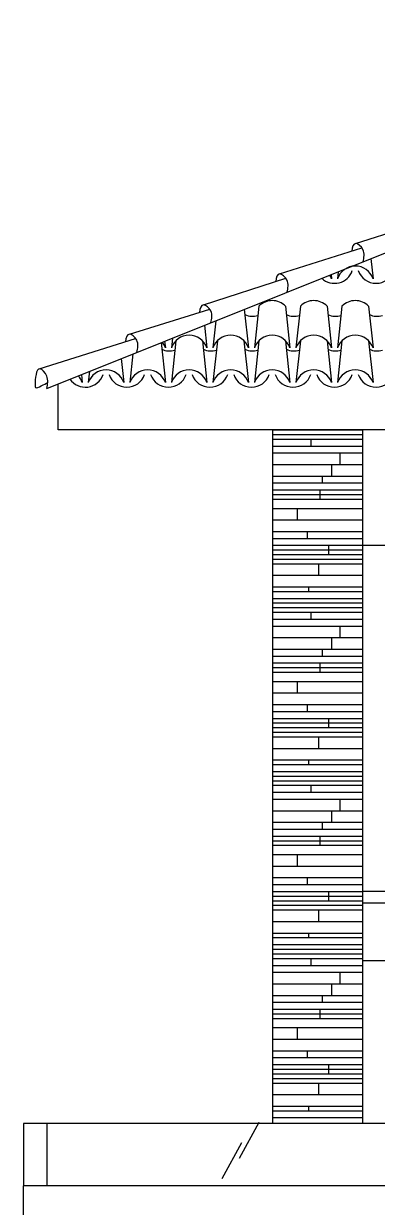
# Model space of a CAD drawing. Header units: millimetres. Extents: x -4228 to 27092, y -6721 to 984.
# Drawn here: x 5497 to 5651, y -6299 to -5786 of the extents above; entities that cross this region are included whole.
import ezdxf

# ---------------------------------------------------------------- set-up
doc = ezdxf.new("R2010")
doc.units = ezdxf.units.MM
doc.header["$LTSCALE"] = 50
for name, color, linetype in [('cobertura', 2, 'Continuous'), ('esquadrias', 3, 'Continuous'), ('guardacorpo', 2, 'Continuous'), ('PAREDES3', 2, 'Continuous'), ('pedras', 2, 'Continuous'), ('PENA24', 24, 'Continuous'), ('PENA_01', 3, 'Continuous'), ('telhas', 3, 'Continuous')]:
    doc.layers.add(name, color=color, linetype=linetype)

msp = doc.modelspace()

# ---------------------------------------------------------------- linework, layer by layer
at = {"layer": 'cobertura', "color": 3, "linetype": 'Continuous', "lineweight": 30}
for p, q in [((5512.44, -5961.96), (5512.44, -5941.96)), ((6022.44, -5961.96), (5512.44, -5961.96))]:
    msp.add_line(p, q, dxfattribs=at)
at = {"layer": 'esquadrias', "color": 7, "linetype": 'Continuous', "lineweight": 30}
for p, q in [((5894.89, -6262.46), (5497.44, -6262.46)), ((5497.44, -6262.46), (5497.44, -6289.46))]:
    msp.add_line(p, q, dxfattribs=at)
at = {"layer": 'esquadrias', "linetype": 'Continuous', "lineweight": 30}
msp.add_line((5507.44, -6262.46), (5507.44, -6289.46), dxfattribs=at)
at = {"layer": 'guardacorpo', "color": 3, "linetype": 'Continuous', "lineweight": 30}
for p, q in [((5997.44, -6161.96), (5644.44, -6161.96)), ((5997.44, -6166.96), (5644.44, -6166.96))]:
    msp.add_line(p, q, dxfattribs=at)
at = {"layer": 'PAREDES3', "color": 3, "linetype": 'Continuous', "lineweight": 30}
for p, q in [((5605.44, -6262.46), (5605.44, -5961.96)), ((5644.44, -6262.46), (5644.44, -5961.96)), ((5644.44, -6011.96), (5997.44, -6011.96)), ((6071.14, -6191.96), (5644.44, -6191.96)), ((5497.44, -6596.96), (5497.44, -6289.46)), ((5827.39, -6289.46), (5497.44, -6289.46))]:
    msp.add_line(p, q, dxfattribs=at)
at = {"layer": 'pedras', "color": 53, "linetype": 'Continuous', "lineweight": 30}
for p, q in [((5605.44, -5961.96), (5644.44, -5961.96)), ((5605.44, -5963.96), (5644.44, -5963.96)), ((5605.44, -5965.96), (5644.44, -5965.96)), ((5605.44, -5968.96), (5644.44, -5968.96)), ((5621.97, -5968.96), (5621.97, -5965.96)), ((5605.44, -5971.96), (5644.44, -5971.96)), ((5634.64, -5976.96), (5634.64, -5971.96)), ((5605.44, -5976.96), (5644.44, -5976.96)), ((5631.02, -5981.96), (5631.02, -5976.96)), ((5605.44, -5981.96), (5644.44, -5981.96)), ((5626.88, -5984.96), (5626.88, -5981.96)), ((5605.44, -5984.96), (5644.44, -5984.96)), ((5605.44, -5987.96), (5644.44, -5987.96)), ((5605.44, -5989.96), (5644.44, -5989.96)), ((5625.85, -5991.96), (5625.85, -5987.96)), ((5605.44, -5991.96), (5644.44, -5991.96)), ((5605.44, -5995.96), (5644.44, -5995.96)), ((5616.03, -6000.96), (5616.03, -5995.96)), ((5605.44, -6000.96), (5644.44, -6000.96)), ((5605.44, -6005.96), (5644.44, -6005.96)), ((5605.44, -6008.96), (5644.44, -6008.96)), ((5620.42, -6008.96), (5620.42, -6005.96)), ((5605.44, -6011.96), (5644.44, -6011.96)), ((5605.44, -6013.96), (5644.44, -6013.96)), ((5629.72, -6015.96), (5629.72, -6011.96)), ((5605.44, -6015.96), (5644.44, -6015.96)), ((5605.44, -6017.96), (5644.44, -6017.96)), ((5605.44, -6019.96), (5644.44, -6019.96)), ((5625.33, -6024.96), (5625.33, -6019.96)), ((5605.44, -6024.96), (5644.44, -6024.96)), ((5605.44, -6029.96), (5644.44, -6029.96)), ((5620.94, -6031.96), (5620.94, -6029.96)), ((5605.44, -6031.96), (5644.44, -6031.96)), ((5605.44, -6034.96), (5644.44, -6034.96)), ((5605.44, -6036.96), (5644.44, -6036.96)), ((5605.44, -6038.96), (5644.44, -6038.96)), ((5605.44, -6040.96), (5644.44, -6040.96)), ((5621.97, -6043.96), (5621.97, -6040.96)), ((5605.44, -6043.96), (5644.44, -6043.96)), ((5605.44, -6046.96), (5644.44, -6046.96)), ((5634.64, -6051.96), (5634.64, -6046.96)), ((5605.44, -6051.96), (5644.44, -6051.96)), ((5631.02, -6056.96), (5631.02, -6051.96)), ((5605.44, -6056.96), (5644.44, -6056.96)), ((5605.44, -6059.96), (5644.44, -6059.96)), ((5626.88, -6059.96), (5626.88, -6056.96)), ((5605.44, -6062.96), (5644.44, -6062.96)), ((5605.44, -6064.96), (5644.44, -6064.96)), ((5605.44, -6066.96), (5644.44, -6066.96)), ((5625.85, -6066.96), (5625.85, -6062.96)), ((5605.44, -6070.96), (5644.44, -6070.96)), ((5616.03, -6075.96), (5616.03, -6070.96)), ((5605.44, -6075.96), (5644.44, -6075.96)), ((5605.44, -6080.96), (5644.44, -6080.96)), ((5620.42, -6083.96), (5620.42, -6080.96)), ((5605.44, -6083.96), (5644.44, -6083.96)), ((5605.44, -6086.96), (5644.44, -6086.96)), ((5629.72, -6090.96), (5629.72, -6086.96)), ((5605.44, -6088.96), (5644.44, -6088.96)), ((5605.44, -6090.96), (5644.44, -6090.96)), ((5605.44, -6092.96), (5644.44, -6092.96)), ((5605.44, -6094.96), (5644.44, -6094.96)), ((5625.33, -6099.96), (5625.33, -6094.96)), ((5605.44, -6099.96), (5644.44, -6099.96)), ((5605.44, -6104.96), (5644.44, -6104.96)), ((5605.44, -6106.96), (5644.44, -6106.96)), ((5620.94, -6106.96), (5620.94, -6104.96)), ((5605.44, -6109.96), (5644.44, -6109.96)), ((5605.44, -6111.96), (5644.44, -6111.96)), ((5605.44, -6113.96), (5644.44, -6113.96)), ((5605.44, -6115.96), (5644.44, -6115.96)), ((5621.97, -6118.96), (5621.97, -6115.96)), ((5605.44, -6118.96), (5644.44, -6118.96)), ((5605.44, -6121.96), (5644.44, -6121.96)), ((5634.64, -6126.96), (5634.64, -6121.96)), ((5605.44, -6126.96), (5644.44, -6126.96)), ((5631.02, -6131.96), (5631.02, -6126.96)), ((5605.44, -6131.96), (5644.44, -6131.96)), ((5626.88, -6134.96), (5626.88, -6131.96)), ((5605.44, -6134.96), (5644.44, -6134.96)), ((5605.44, -6137.96), (5644.44, -6137.96)), ((5625.85, -6141.96), (5625.85, -6137.96)), ((5605.44, -6139.96), (5644.44, -6139.96)), ((5605.44, -6141.96), (5644.44, -6141.96)), ((5605.44, -6145.96), (5644.44, -6145.96)), ((5616.03, -6150.96), (5616.03, -6145.96)), ((5605.44, -6150.96), (5644.44, -6150.96)), ((5605.44, -6155.96), (5644.44, -6155.96)), ((5605.44, -6158.96), (5644.44, -6158.96)), ((5620.42, -6158.96), (5620.42, -6155.96)), ((5605.44, -6161.96), (5644.44, -6161.96)), ((5605.44, -6163.96), (5644.44, -6163.96)), ((5629.72, -6165.96), (5629.72, -6161.96)), ((5605.44, -6165.96), (5644.44, -6165.96)), ((5605.44, -6167.96), (5644.44, -6167.96)), ((5605.44, -6169.96), (5644.44, -6169.96)), ((5625.33, -6174.96), (5625.33, -6169.96)), ((5605.44, -6174.96), (5644.44, -6174.96)), ((5605.44, -6179.96), (5644.44, -6179.96)), ((5605.44, -6181.96), (5644.44, -6181.96)), ((5620.94, -6181.96), (5620.94, -6179.96)), ((5605.44, -6184.96), (5644.44, -6184.96)), ((5605.44, -6186.96), (5644.44, -6186.96)), ((5605.44, -6188.96), (5644.44, -6188.96)), ((5605.44, -6190.96), (5644.44, -6190.96)), ((5605.44, -6193.96), (5644.44, -6193.96)), ((5621.97, -6193.96), (5621.97, -6190.96)), ((5605.44, -6196.96), (5644.44, -6196.96)), ((5634.64, -6201.96), (5634.64, -6196.96)), ((5605.44, -6201.96), (5644.44, -6201.96)), ((5631.02, -6206.96), (5631.02, -6201.96)), ((5605.44, -6206.96), (5644.44, -6206.96)), ((5605.44, -6209.96), (5644.44, -6209.96)), ((5626.88, -6209.96), (5626.88, -6206.96)), ((5605.44, -6212.96), (5644.44, -6212.96)), ((5605.44, -6214.96), (5644.44, -6214.96)), ((5625.85, -6216.96), (5625.85, -6212.96)), ((5605.44, -6216.96), (5644.44, -6216.96)), ((5605.44, -6220.96), (5644.44, -6220.96)), ((5605.44, -6225.96), (5644.44, -6225.96)), ((5616.03, -6225.96), (5616.03, -6220.96)), ((5605.44, -6230.96), (5644.44, -6230.96)), ((5620.42, -6233.96), (5620.42, -6230.96)), ((5605.44, -6233.96), (5644.44, -6233.96)), ((5605.44, -6236.96), (5644.44, -6236.96)), ((5605.44, -6238.96), (5644.44, -6238.96)), ((5605.44, -6240.96), (5644.44, -6240.96)), ((5629.72, -6240.96), (5629.72, -6236.96)), ((5605.44, -6242.96), (5644.44, -6242.96)), ((5605.44, -6244.96), (5644.44, -6244.96)), ((5625.33, -6249.96), (5625.33, -6244.96)), ((5605.44, -6249.96), (5644.44, -6249.96)), ((5605.44, -6254.96), (5644.44, -6254.96)), ((5620.94, -6256.96), (5620.94, -6254.96)), ((5605.44, -6256.96), (5644.44, -6256.96)), ((5605.44, -6259.96), (5644.44, -6259.96))]:
    msp.add_line(p, q, dxfattribs=at)
at = {"layer": 'PENA24', "color": 3, "lineweight": 30}
for p, q in [((5647.91, -5887.77), (5648.84, -5896.46)), ((5630.65, -5894.68), (5630.84, -5896.46)), ((5633.77, -5893.43), (5633.44, -5896.46)), ((5593.05, -5909.72), (5594.84, -5926.46)), ((5599.38, -5908.35), (5597.44, -5926.46)), ((5610.9, -5908.35), (5612.84, -5926.46)), ((5617.38, -5908.35), (5615.44, -5926.46)), ((5628.9, -5908.35), (5630.84, -5926.46)), ((5635.38, -5908.35), (5633.44, -5926.46)), ((5646.9, -5908.35), (5648.84, -5926.46)), ((5575.79, -5916.62), (5576.84, -5926.46)), ((5580.7, -5914.66), (5579.44, -5926.46)), ((5561.9, -5922.18), (5561.44, -5926.46)), ((5563.38, -5923.35), (5561.44, -5941.46)), ((5574.9, -5923.35), (5576.84, -5941.46)), ((5581.38, -5923.35), (5579.44, -5941.46)), ((5592.9, -5923.35), (5594.84, -5941.46)), ((5599.38, -5923.35), (5597.44, -5941.46)), ((5610.9, -5923.35), (5612.84, -5941.46)), ((5617.38, -5923.35), (5615.44, -5941.46)), ((5628.9, -5923.35), (5630.84, -5941.46)), ((5635.38, -5923.35), (5633.44, -5941.46)), ((5646.9, -5923.35), (5648.84, -5941.46)), ((5556.99, -5924.14), (5558.84, -5941.46)), ((5558.53, -5923.53), (5558.84, -5926.46)), ((5539.73, -5931.05), (5540.84, -5941.46)), ((5544.77, -5929.03), (5543.44, -5941.46)), ((5522.47, -5937.95), (5522.84, -5941.46)), ((5525.97, -5936.55), (5525.44, -5941.46))]:
    msp.add_line(p, q, dxfattribs=at)
for centre, radius, start, end in [((5641.14, -5899.1), 8.14, 18.9246, 161.0754), ((5632.14, -5890.32), 8.14, 227.1978, 341.0754), ((5623.14, -5899.1), 8.14, 18.9246, 31.1227), ((5650.14, -5890.32), 8.14, 198.9246, 341.0754), ((5605.14, -5914.1), 8.14, 44.9328, 135.0672), ((5623.14, -5914.1), 8.14, 44.9328, 135.0672), ((5641.14, -5914.1), 8.14, 44.9328, 135.0672), ((5596.57, -5905.32), 7.44, 243.9234, 288.6886), ((5614.57, -5905.32), 7.44, 243.9234, 288.6886), ((5632.57, -5905.32), 7.44, 243.9234, 288.6886), ((5650.57, -5905.32), 7.44, 243.9234, 288.6886), ((5569.14, -5929.1), 8.14, 18.9246, 161.0754), ((5587.14, -5929.1), 8.14, 18.9246, 161.0754), ((5605.14, -5929.1), 8.14, 18.9246, 161.0754), ((5623.14, -5929.1), 8.14, 18.9246, 161.0754), ((5641.14, -5929.1), 8.14, 18.9246, 161.0754), ((5560.57, -5920.32), 7.44, 243.9234, 288.6886), ((5551.14, -5929.1), 8.14, 18.9246, 39.1897), ((5578.57, -5920.32), 7.44, 243.9234, 288.6886), ((5596.57, -5920.32), 7.44, 243.9234, 288.6886), ((5614.57, -5920.32), 7.44, 243.9234, 288.6886), ((5632.57, -5920.32), 7.44, 243.9234, 288.6886), ((5650.57, -5920.32), 7.44, 243.9234, 288.6886), ((5524.14, -5935.32), 8.14, 214.7199, 341.0754), ((5515.14, -5944.1), 8.14, 18.9246, 43.3496), ((5533.14, -5944.1), 8.14, 18.9246, 161.0754), ((5542.14, -5935.32), 8.14, 198.9246, 341.0754), ((5551.14, -5944.1), 8.14, 18.9246, 161.0754), ((5560.14, -5935.32), 8.14, 198.9246, 341.0754), ((5569.14, -5944.1), 8.14, 18.9246, 161.0754), ((5578.14, -5935.32), 8.14, 198.9246, 341.0754), ((5587.14, -5944.1), 8.14, 18.9246, 161.0754), ((5596.14, -5935.32), 8.14, 198.9246, 341.0754), ((5605.14, -5944.1), 8.14, 18.9246, 161.0754), ((5614.14, -5935.32), 8.14, 198.9246, 341.0754), ((5623.14, -5944.1), 8.14, 18.9246, 161.0754), ((5632.14, -5935.32), 8.14, 198.9246, 341.0754), ((5641.14, -5944.1), 8.14, 18.9246, 161.0754), ((5650.14, -5935.32), 8.14, 198.9246, 341.0754)]:
    msp.add_arc(centre, radius, start, end, dxfattribs=at)
at = {"layer": 'PENA_01', "linetype": 'Continuous', "lineweight": 30}
for p, q in [((5590.95, -6277.58), (5599.48, -6261.94)), ((5583.4, -6286.39), (5591.93, -6270.75))]:
    msp.add_line(p, q, dxfattribs=at)
at = {"layer": 'telhas', "color": 3, "lineweight": 30}
msp.add_line((5507.44, -5943.96), (5902.44, -5785.96), dxfattribs=at)
at = {"layer": 'telhas', "linetype": 'Continuous'}
for p, q in [((5641.23, -5881.21), (5676.95, -5869.9)), ((5608.28, -5894.39), (5644, -5883.08)), ((5575.36, -5907.8), (5611.05, -5896.26)), ((5543.26, -5920.43), (5578.05, -5909.67)), ((5504.2, -5935.48), (5545.95, -5922.3))]:
    msp.add_line(p, q, dxfattribs=at)
for points, knots in [([(5644.49, -5889.14), (5644.93, -5887.35), (5645.7, -5884.18), (5640.75, -5879.81), (5639.79, -5882.73), (5639.59, -5884.51)], [0.007169, 0.007169, 0.007169, 0.007169, 5.320129, 9.426957, 13.705467, 13.705467, 13.705467, 13.705467]), ([(5611.54, -5902.32), (5611.98, -5900.53), (5612.75, -5897.36), (5607.81, -5892.99), (5606.85, -5895.91), (5606.64, -5897.69)], [0.007169, 0.007169, 0.007169, 0.007169, 5.320129, 9.426957, 13.705467, 13.705467, 13.705467, 13.705467]), ([(5578.6, -5915.5), (5579.01, -5913.79), (5579.66, -5910.7), (5574.8, -5906.4), (5573.84, -5909.32), (5573.64, -5911.11)], [0.240459, 0.240459, 0.240459, 0.240459, 5.320129, 9.426957, 13.705467, 13.705467, 13.705467, 13.705467]), ([(5546.44, -5928.37), (5546.87, -5926.58), (5547.65, -5923.41), (5542.7, -5919.03), (5541.74, -5921.95), (5541.54, -5923.74)], [0, 0, 0, 0, 5.320129, 9.426957, 13.705467, 13.705467, 13.705467, 13.705467])]:
    msp.add_open_spline(points, degree=3, knots=knots, dxfattribs=at)
msp.add_spline([(5507.44, -5943.96), (5507.42, -5938.64), (5504.48, -5935.46), (5502.44, -5942.73), (5502.58, -5943.56), (5505.06, -5942.92), (5507.94, -5941.49)], degree=3, dxfattribs=at)

doc.saveas('drawing.dxf')
